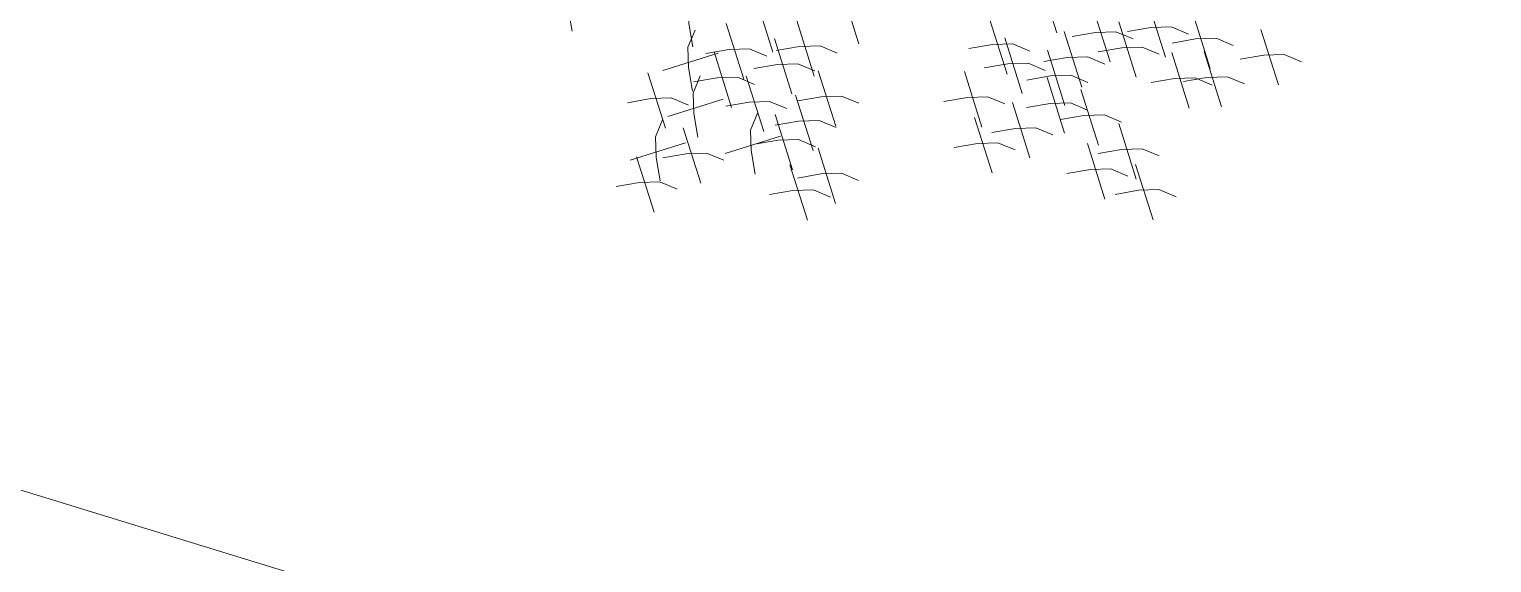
# Model space of a CAD drawing. Header units: millimetres. Extents: x 474016 to 477875, y 2288607 to 2292200.
# Drawn here: x 474416.48 to 474428.17, y 2290006.74 to 2290011 of the extents above; entities that cross this region are included whole.
import ezdxf

# ---------------------------------------------------------------- set-up
doc = ezdxf.new("R2010")
doc.units = ezdxf.units.MM
doc.header["$LTSCALE"] = 50
doc.layers.add('BANQUETA', color=251, linetype='Continuous', lineweight=5)
doc.layers.add('EXT', color=3, linetype='Continuous', lineweight=5)

# ---------------------------------------------------------------- blocks, each defined once
blk = doc.blocks.new('Plarbol-031')
for points in [[(2.3752, -0.420525), (2.59755, -0.573625)], [(2.385375, -0.588875), (2.4597, -0.506925), (2.53275, -0.44595), (2.615975, -0.4237)], [(2.079175, -0.55585), (2.301525, -0.708925)], [(2.08935, -0.724175), (2.163675, -0.642225), (2.236725, -0.58125), (2.31995, -0.559025)], [(1.88225, -0.6416), (2.1046, -0.7947)], [(1.892425, -0.80995), (1.96675, -0.728), (2.0398, -0.667), (2.123025, -0.644775)], [(2.230375, -0.663825), (2.4527, -0.816925)], [(2.240525, -0.832175), (2.31485, -0.750225), (2.387925, -0.68925), (2.471125, -0.667)], [(1.83335, -0.79915), (2.055675, -0.952225)], [(1.8435, -0.967475), (1.917825, -0.885525), (1.990875, -0.82455), (2.0741, -0.802325)], [(2.11475, -0.7604), (2.3371, -0.913475)], [(2.124925, -0.928725), (2.19925, -0.846775), (2.2723, -0.7858), (2.355525, -0.763575)], [(1.4147, -0.8633), (1.63705, -1.0164)], [(1.693575, -0.8182), (1.915925, -0.9713)], [(1.70375, -0.98655), (1.778075, -0.9046), (1.851125, -0.8436), (1.93435, -0.821375)], [(1.661825, -0.990975), (1.88415, -1.144075)], [(1.671975, -1.159325), (1.7463, -1.077375), (1.819375, -1.0164), (1.902575, -0.99415)], [(1.652925, -1.1066), (1.875275, -1.2597)], [(1.6631, -1.27495), (1.737425, -1.193), (1.810475, -1.132), (1.8937, -1.109775)], [(1.351175, -1.157425), (1.573525, -1.310525)], [(1.36135, -1.32575), (1.435675, -1.243825), (1.508725, -1.182825), (1.59195, -1.1606)], [(1.46235, -1.1841), (1.6847, -1.3372)], [(1.472525, -1.35245), (1.54685, -1.2705), (1.6199, -1.2095), (1.703125, -1.187275)], [(1.730425, -1.20825), (1.952775, -1.361325)], [(1.7406, -1.376575), (1.814925, -1.294625), (1.887975, -1.23365), (1.9712, -1.211425)], [(1.8886, -1.155525), (2.11095, -1.3086)], [(1.898775, -1.32385), (1.9731, -1.2419), (2.04615, -1.180925), (2.129375, -1.1587)], [(2.12365, -1.1714), (2.345975, -1.3245)], [(2.133825, -1.339725), (2.20815, -1.2578), (2.2812, -1.1968), (2.3644, -1.174575)], [(2.30215, -1.273025), (2.5245, -1.426125)], [(2.312325, -1.441375), (2.38665, -1.359425), (2.4597, -1.29845), (2.542925, -1.2762)], [(2.066475, -1.334025), (2.288825, -1.487125)], [(2.07665, -1.50235), (2.150975, -1.420425), (2.224025, -1.359425), (2.307225, -1.3372)], [(1.410275, -1.422325), (1.6326, -1.575425)], [(1.420425, -1.59065), (1.49475, -1.508725), (1.5678, -1.447725), (1.651025, -1.4255)], [(1.674525, -1.398175), (1.896875, -1.551275)], [(1.6847, -1.566525), (1.759025, -1.484575), (1.832075, -1.4236), (1.9153, -1.40135)], [(0.7223, -1.469975), (0.944625, -1.62305)], [(1.5786, -1.56145), (1.80095, -1.714525)], [(1.588775, -1.729775), (1.6631, -1.647825), (1.73615, -1.58685), (1.819375, -1.564625)], [(0.4307, -1.7463), (0.65305, -1.8994)], [(0.6505, -1.7158), (0.87285, -1.8689)], [(0.660675, -1.88415), (0.735, -1.8022), (0.80805, -1.741225), (0.891275, -1.718975)], [(0.345575, -2.1084), (0.26365, -2.034075), (0.20265, -1.961), (0.180425, -1.8778)], [(0.620025, -1.84475), (0.84235, -1.99785)], [(0.630175, -2.0131), (0.7045, -1.93115), (0.77755, -1.870175), (0.860775, -1.847925)], [(0.87285, -1.837775), (1.095175, -1.990875)], [(0.883, -2.006125), (0.957325, -1.924175), (1.030375, -1.863175), (1.1136, -1.84095)], [(0.40085, -1.927975), (0.6232, -2.081075)], [(0.411025, -2.096325), (0.48535, -2.014375), (0.5584, -1.9534), (0.6416, -1.93115)], [(0.8595, -1.9915), (1.08185, -2.1446)], [(0.869675, -2.15985), (0.944, -2.0779), (1.01705, -2.016925), (1.10025, -1.994675)], [(0.3024, -2.281175), (0.455475, -2.05885)], [(0.470725, -2.271025), (0.388775, -2.1967), (0.3278, -2.123625), (0.305575, -2.040425)], [(0.4377, -2.066475), (0.660025, -2.21955)], [(0.44785, -2.2348), (0.522175, -2.15285), (0.59525, -2.091875), (0.67845, -2.06965)], [(0.62445, -2.063275), (0.8468, -2.216375)], [(0.634625, -2.231625), (0.70895, -2.149675), (0.782, -2.0887), (0.865225, -2.066475)], [(-0.142275, -2.3968), (-0.224225, -2.322475), (-0.2852, -2.249425), (-0.307425, -2.1662)], [(0.936375, -2.39615), (0.854425, -2.321825), (0.793425, -2.248775), (0.7712, -2.16555)], [(0.839175, -2.12045), (1.0615, -2.27355)], [(0.84935, -2.2888), (0.92365, -2.20685), (0.996725, -2.145875), (1.079925, -2.123625)], [(1.09265, -2.1211), (1.314975, -2.2742)], [(1.1028, -2.289425), (1.177125, -2.2075), (1.250175, -2.1465), (1.3334, -2.124275)], [(0.4523, -2.4349), (0.6054, -2.212575)], [(0.62065, -2.42475), (0.5387, -2.350425), (0.477725, -2.277375), (0.455475, -2.19415)], [(0.768025, -2.406325), (0.921125, -2.183975)], [(1.037375, -2.262125), (1.2597, -2.415225)], [(1.047525, -2.43045), (1.12185, -2.348525), (1.194925, -2.287525), (1.278125, -2.2653)], [(0.25475, -2.332), (0.477075, -2.4851)], [(0.2649, -2.50035), (0.339225, -2.4184), (0.412275, -2.3574), (0.4955, -2.335175)], [(0.54125, -2.432375), (0.763575, -2.585475)], [(0.5514, -2.6007), (0.625725, -2.51875), (0.698775, -2.457775), (0.782, -2.43555)], [(0.4396, -2.702975), (0.5927, -2.48065)], [(0.60795, -2.692825), (0.526, -2.6185), (0.465, -2.54545), (0.442775, -2.462225)], [(0.45295, -2.671225), (0.675275, -2.824325)], [(0.4631, -2.839575), (0.537425, -2.757625), (0.610475, -2.696625), (0.6937, -2.6744)]]:
    blk.add_lwpolyline(points)

msp = doc.modelspace()

# ---------------------------------------------------------------- linework, layer by layer
at = {"layer": 'BANQUETA'}
msp.add_lwpolyline([(474279.834, 2289910.071), (474399.347, 2289873.442, 0.414214), (474401.845, 2289874.768), (474439.647, 2289998.105, 0.414214), (474438.321, 2290000.603), (474318.808, 2290037.233)], format="xyb", dxfattribs=at)

# ---------------------------------------------------------------- block references
at = {"layer": 'EXT', "xscale": 1.719899999947309, "yscale": 1.719899999947309, "zscale": 1.719899999947309, "rotation": 322.0141809707377}
msp.add_blockref('Plarbol-031', (474423.549, 2290014.079), dxfattribs=at)

doc.saveas('drawing.dxf')
